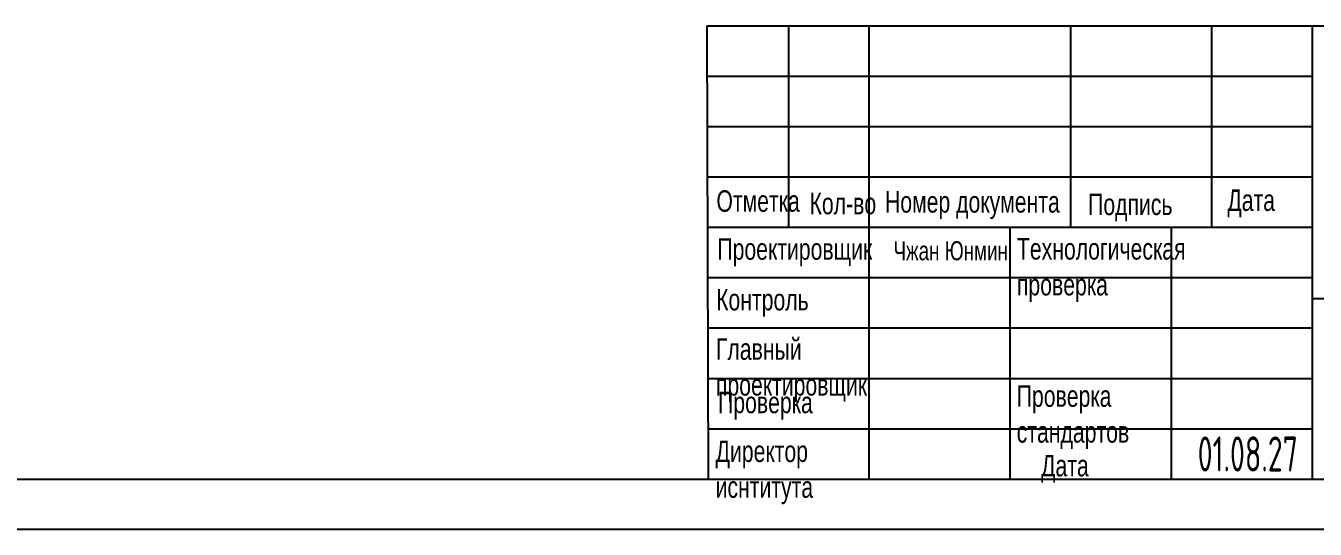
# Model space of a CAD drawing. Header units: millimetres. Extents: x 0 to 8400, y -232 to 5940.
# Drawn here: x 3322 to 5894, y 0 to 1004 of the extents above; entities that cross this region are included whole.
import ezdxf
from ezdxf.enums import TextEntityAlignment as Align

# ---------------------------------------------------------------- set-up
doc = ezdxf.new("R2010")
doc.units = ezdxf.units.MM
doc.header["$LTSCALE"] = 200
for name, color, linetype in [('01', 7, 'Continuous'), ('02', 1, 'Continuous'), ('11', 3, 'Continuous'), ('THICK', 7, 'Continuous')]:
    doc.layers.add(name, color=color, linetype=linetype)
doc.styles.get("Standard").update_dxf_attribs({"font": 'isocp', "width": 0.707, "bigfont": 'intecad.shx'})

# ---------------------------------------------------------------- blocks, each defined once
blk = doc.blocks.new('*U121')
at = {"layer": '01'}
blk.add_lwpolyline([(25, 5), (415, 5)], dxfattribs=at)
at = {"layer": '02'}
blk.add_lwpolyline([(0, 0), (420, 0)], dxfattribs=at)

msp = doc.modelspace()

# ---------------------------------------------------------------- linework, layer by layer
at = {"layer": 'THICK'}
for p, q in [((4680.6924, 1004.1412), (4683.4351, 100)), ((4680.6924, 1004.1412), (8300, 1004.1412)), ((4844.1193, 1003.7052), (4844.1193, 1004.1412)), ((4844.1713, 602.3007), (4844.1713, 1004.1412)), ((5004.9075, 100), (5004.9075, 1004.1412)), ((5406.7481, 602.3007), (5406.7481, 1004.1412)), ((5688.0365, 602.3007), (5688.0365, 1004.1412)), ((5888.9567, 100), (5888.9567, 1004.1412)), ((4683.4351, 702.7608), (5888.9567, 702.7608)), ((4683.4351, 602.3007), (5888.9567, 602.3007)), ((5286.1959, 100), (5286.1959, 602.3007)), ((5607.6683, 100), (5607.6683, 602.3007)), ((5888.9567, 459.9149), (6994.0182, 459.9149)), ((4683.4351, 100), (8300, 100))]:
    msp.add_line(p, q, dxfattribs=at)
at = {"layer": 'THICK', "color": 3}
for p, q in [((4683.4351, 903.6811), (5888.9567, 903.6811)), ((4683.4351, 803.221), (5888.9567, 803.221)), ((4683.4351, 501.8405), (5888.9567, 501.8405)), ((4683.4351, 401.3804), (5888.9567, 401.3804)), ((4683.4351, 300.9203), (5888.9567, 300.9203)), ((4683.4351, 200.4601), (5888.9567, 200.4601))]:
    msp.add_line(p, q, dxfattribs=at)
for p in [(4683.4351, 200.4601), (4683.4351, 100)]:
    msp.add_point(p, dxfattribs=at)

# ---------------------------------------------------------------- block references
at = {"layer": '01', "xscale": 20, "yscale": 20, "zscale": 20}
msp.add_blockref('*U121', (0, 0), dxfattribs=at)

# ---------------------------------------------------------------- texts
at = {"layer": '01', "attachment_point": 1}
for s, insert, char_height in [('{\\fArial|b0|i0|c204|p34;Отметка}', (4699.8423, 675.9929), 42.841288), ('{\\fArial|b0|i0|c204|p34;Кол-во}', (4885.6315, 671.0647), 42.841288), ('{\\fArial|b0|i0|c204|p34;Номер документа}', (5036.1233, 674.3612), 42.841288), ('{\\fArial|b0|i0|c204|p34;Подпись}', (5441.355, 669.4219), 42.841288), ('{\\fArial|b0|i0|c204|p34;Дата}', (5719.2167, 677.6356), 42.841288), ('{\\fArial|b0|i0|c204|p34;Проектировщик}', (4701.7276, 580.2978), 42.841288), ('{\\fArial|b0|i0|c204|p34;\\C3;Чжан Юнмин}', (5053.1312, 574.3944), 38), ('{\\fArial|b0|i0|c204|p34;Технологическая\\Pпроверка}', (5299.3576, 580.62), 42.841288), ('{\\fArial|b0|i0|c204|p34;Контроль}', (4699.2669, 479.3867), 42.841288), ('{\\fArial|b0|i0|c204|p34;Главный\\Pпроектировщик}', (4698.8875, 380.7801), 42.841288), ('{\\fArial|b0|i0|c204|p34;Проверка\\Pстандартов}', (5298.9473, 286.9609), 42.841288), ('{\\fArial|b0|i0|c204|p34;Проверка}', (4703.0744, 274.2324), 42.841288), ('{\\fArial|b0|i0|c204|p34;Директор\\Pиснтитута}', (4698.2285, 176.8948), 42.841288), ('{\\fArial|b0|i0|c204|p34;Дата}', (5347.6221, 148.2599), 42.841288)]:
    msp.add_mtext(s, dxfattribs=dict(at, insert=insert, char_height=char_height))
at = {"layer": '11', "width": 0.642055}
msp.add_text('01.08.27', height=70, dxfattribs=at).set_placement((5660, 115), (5860, 115), align=Align.FIT)

doc.saveas('drawing.dxf')
